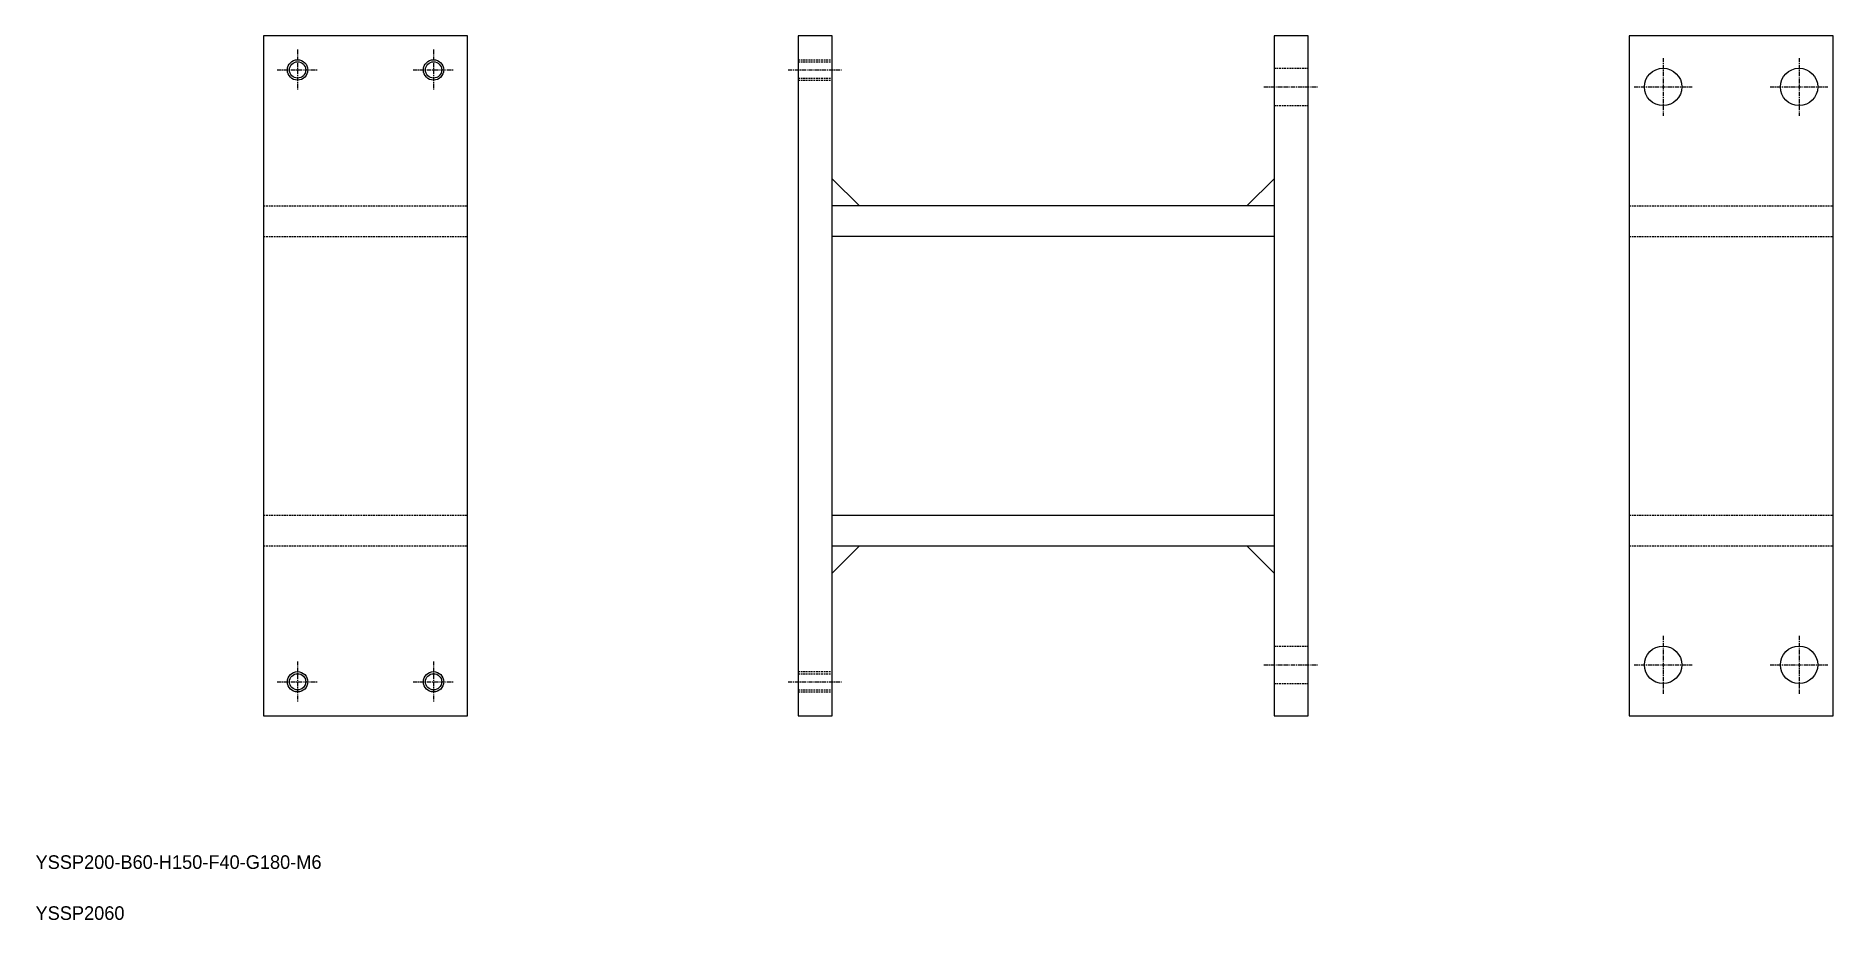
# Model space of a CAD drawing. Extents: x 19 to 547, y 24 to 284.
import ezdxf

# ---------------------------------------------------------------- set-up
doc = ezdxf.new("R2010")
doc.units = 0
doc.linetypes.add('CENTER', pattern=[2, 1.25, -0.25, 0.25, -0.25])
doc.linetypes.add('DASHED', pattern=[0.75, 0.5, -0.25])
doc.layers.get('0').update_dxf_attribs({"linetype": 'CONTINUOUS'})
doc.layers.add('CENTER', color=1, linetype='CENTER')

msp = doc.modelspace()

# ---------------------------------------------------------------- linework, layer by layer
at = {"color": 7, "linetype": 'CONTINUOUS'}
for p, q in [((85.52, 284.25), (85.52, 84.25)), ((145.52, 284.25), (85.52, 284.25)), ((145.52, 84.25), (145.52, 284.25)), ((242.81, 284.25), (242.81, 84.25)), ((252.81, 284.25), (242.81, 284.25)), ((252.81, 84.25), (252.81, 284.25)), ((382.81, 284.25), (382.81, 84.25)), ((392.81, 284.25), (382.81, 284.25)), ((392.81, 84.25), (392.81, 284.25)), ((487.28, 284.25), (487.28, 84.25)), ((547.28, 284.25), (487.28, 284.25)), ((547.28, 84.25), (547.28, 284.25)), ((260.81, 234.25), (252.81, 242.25)), ((374.81, 234.25), (382.81, 242.25)), ((382.81, 234.25), (252.81, 234.25)), ((382.81, 225.25), (252.81, 225.25)), ((252.81, 143.25), (382.81, 143.25)), ((252.81, 134.25), (382.81, 134.25)), ((260.81, 134.25), (252.81, 126.25)), ((374.81, 134.25), (382.81, 126.25)), ((85.52, 84.25), (145.52, 84.25)), ((242.81, 84.25), (252.81, 84.25)), ((382.81, 84.25), (392.81, 84.25)), ((487.28, 84.25), (547.28, 84.25))]:
    msp.add_line(p, q, dxfattribs=at)
at = {"color": 3, "linetype": 'DASHED'}
for p, q in [((242.81, 277.25), (252.81, 277.25)), ((242.81, 276.64), (252.81, 276.64)), ((242.81, 271.87), (252.81, 271.87)), ((242.81, 271.25), (252.81, 271.25)), ((382.81, 274.75), (392.81, 274.75)), ((382.81, 263.75), (392.81, 263.75)), ((85.52, 234.25), (145.52, 234.25)), ((487.28, 234.25), (547.28, 234.25)), ((85.52, 225.25), (145.52, 225.25)), ((487.28, 225.25), (547.28, 225.25)), ((85.52, 143.25), (145.52, 143.25)), ((487.28, 143.25), (547.28, 143.25)), ((85.52, 134.25), (145.52, 134.25)), ((487.28, 134.25), (547.28, 134.25)), ((382.81, 104.75), (392.81, 104.75)), ((242.81, 97.25), (252.81, 97.25)), ((242.81, 96.64), (252.81, 96.64)), ((242.81, 91.87), (252.81, 91.87)), ((242.81, 91.25), (252.81, 91.25)), ((382.81, 93.75), (392.81, 93.75))]:
    msp.add_line(p, q, dxfattribs=at)
at = {"color": 3}
for centre in [(95.52, 274.25), (135.52, 274.25), (95.52, 94.25), (135.52, 94.25)]:
    msp.add_circle(centre, 3, dxfattribs=at)
at = {"color": 7, "linetype": 'CONTINUOUS'}
for centre, radius in [((95.52, 274.25), 2.39), ((135.52, 274.25), 2.39), ((497.28, 269.25), 5.5), ((537.28, 269.25), 5.5), ((497.28, 99.25), 5.5), ((537.28, 99.25), 5.5), ((95.52, 94.25), 2.39), ((135.52, 94.25), 2.39)]:
    msp.add_circle(centre, radius, dxfattribs=at)
at = {"layer": 'CENTER', "color": 1, "linetype": 'CENTER'}
for p, q in [((95.52, 280.25), (95.52, 268.25)), ((135.52, 280.25), (135.52, 268.25)), ((497.28, 277.75), (497.28, 260.75)), ((537.28, 277.75), (537.28, 260.75)), ((89.52, 274.25), (101.52, 274.25)), ((129.52, 274.25), (141.52, 274.25)), ((239.81, 274.25), (255.81, 274.25)), ((379.81, 269.25), (395.81, 269.25)), ((488.78, 269.25), (505.78, 269.25)), ((528.78, 269.25), (545.78, 269.25)), ((497.28, 107.75), (497.28, 90.75)), ((537.28, 107.75), (537.28, 90.75)), ((95.52, 100.25), (95.52, 88.25)), ((135.52, 100.25), (135.52, 88.25)), ((379.81, 99.25), (395.81, 99.25)), ((488.78, 99.25), (505.78, 99.25)), ((528.78, 99.25), (545.78, 99.25)), ((89.52, 94.25), (101.52, 94.25)), ((129.52, 94.25), (141.52, 94.25)), ((239.81, 94.25), (255.81, 94.25))]:
    msp.add_line(p, q, dxfattribs=at)

# ---------------------------------------------------------------- texts
at = {"color": 7, "linetype": 'CONTINUOUS'}
for s, p in [('YSSP200-B60-H150-F40-G180-M6', (18.42, 39.21)), ('YSSP2060', (18.42, 24.21))]:
    msp.add_text(s, height=4, dxfattribs=at).set_placement(p)

doc.saveas('drawing.dxf')
